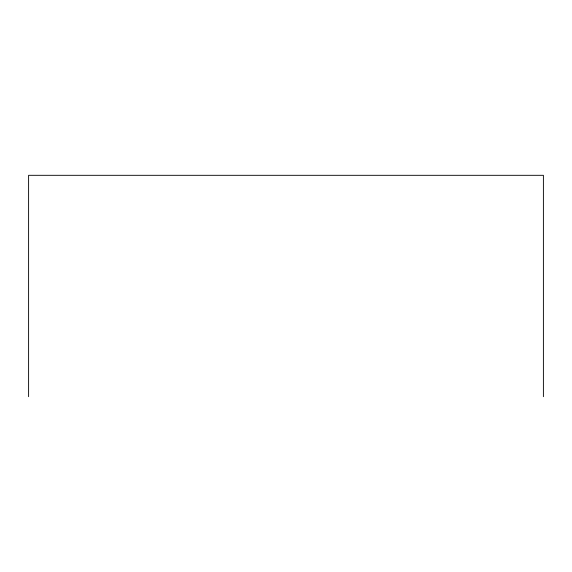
<?xml version="1.0" encoding="UTF-8"?>
<svg xmlns="http://www.w3.org/2000/svg" width="572" height="572" viewBox="0 0 572 572"><rect width="100%" height="100%" fill="white"/><g stroke="black" fill="none" stroke-linecap="round" stroke-linejoin="round"><path stroke-width="0.86" d="M543.4 396.689L543.4 175.311L28.6 175.311L28.6 396.689"/></g></svg>
